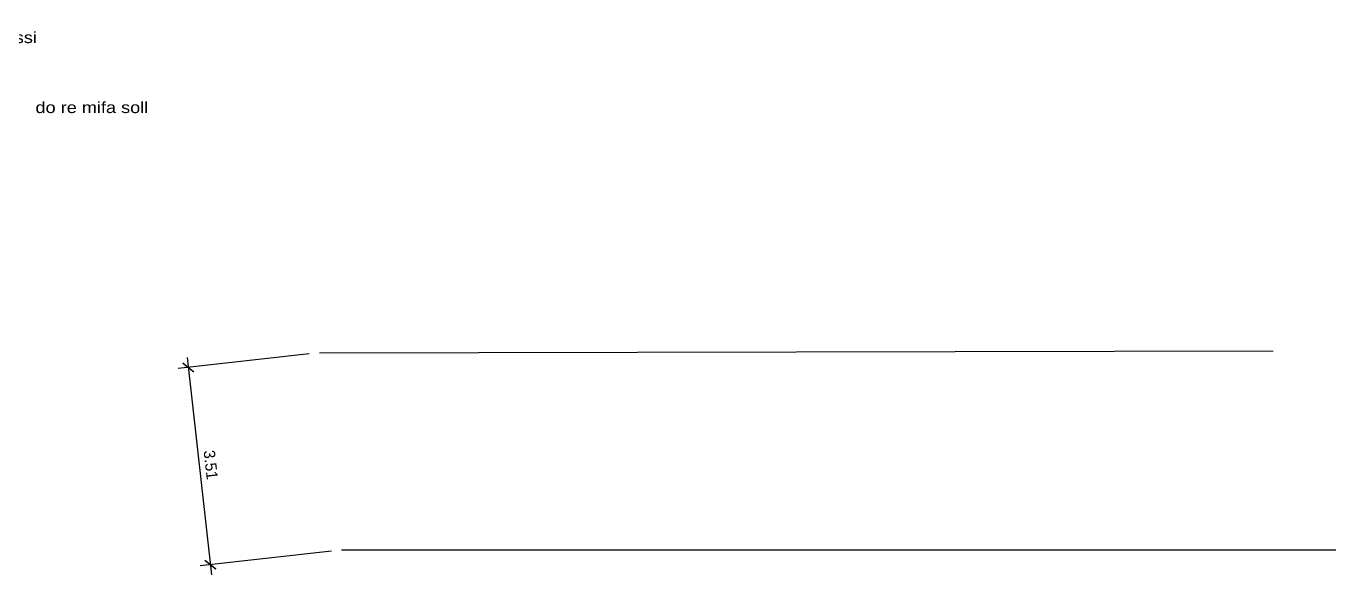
# Model space of a CAD drawing. Header units: metres. Extents: x -9 to 52.4, y -10.7 to 13.6.
# Drawn here: x 29.22 to 52.42, y -3.11 to 6.61 of the extents above; entities that cross this region are included whole.
import ezdxf

# ---------------------------------------------------------------- set-up
doc = ezdxf.new("R2010")
doc.units = ezdxf.units.M
doc.layers.add('COTAS', color=1, linetype='Continuous')
doc.layers.add('TEXTOS', color=6, linetype='Continuous')
doc.styles.add('COTA', font='ERASMD.TTF')
doc.styles.add('TITULOS', font='ERASMD.TTF', dxfattribs={"width": 1.2, "height": 0.2})
doc.dimstyles.new('COTAS 1', dxfattribs={"dimtxt": 0.2, "dimasz": 0.18, "dimexe": 0.18, "dimexo": 0.18, "dimgap": 0.1, "dimtad": 1, "dimtoh": 1, "dimzin": 0, "dimdsep": 46, "dimtxsty": 'COTA', "dimblk": 'ARCHTICK', "dimcen": 0, "dimdle": 0.18, "dimclrd": 256, "dimclre": 256, "dimclrt": 2, "dimadec": 0, "dimazin": 0, "dimtfac": 1, "dimtofl": 0, "dimtmove": 1, "dimatfit": 3, "dimfxl": 1, "dimtolj": 1, "dimtzin": 0, "dimlwd": -1, "dimlwe": -1, "dimarcsym": 0})

# ---------------------------------------------------------------- blocks, each defined once
blk = doc.blocks.new('_ArchTick')
at = {"color": 0, "linetype": 'ByBlock', "const_width": 0.15}
blk.add_lwpolyline([(-0.5, -0.5), (0.5, 0.5)], dxfattribs=at)
blk = doc.blocks.new('*D55')
at = {"layer": 'COTAS', "transparency": 16777216}
for p, q in [((34.233, 0.804), (31.91, 0.543)), ((32.069, 0.742), (32.501, -3.109)), ((34.625, -2.689), (32.302, -2.95))]:
    blk.add_line(p, q, dxfattribs=at)
at = {"layer": 'Defpoints', "color": 0, "transparency": 16777216}
for p in [(34.412, 0.824), (34.804, -2.669), (32.481, -2.93)]:
    blk.add_point(p, dxfattribs=at)
at = {"layer": 'COTAS', "transparency": 16777216, "xscale": 0.18, "yscale": 0.18, "zscale": 0.18}
for p, rotation in [((32.089, 0.563), 96.40554117024837), ((32.481, -2.93), 276.4055411702483)]:
    blk.add_blockref('_ArchTick', p, dxfattribs=dict(at, rotation=rotation))
at = {"layer": 'COTAS', "color": 2, "transparency": 16777216, "insert": (32.487, -1.161), "char_height": 0.2, "attachment_point": 5, "rotation": 276.4055, "style": 'COTA'}
blk.add_mtext('\\A1;3.51', dxfattribs=at)

msp = doc.modelspace()

# ---------------------------------------------------------------- linework, layer by layer
for points in [[(34.412, 0.824), (51.306, 0.856)], [(34.804, -2.669), (52.417, -2.669)]]:
    msp.add_lwpolyline(points)

# ---------------------------------------------------------------- texts
at = {"layer": 'TEXTOS', "insert": (25.876, 6.508), "char_height": 0.2, "attachment_point": 1, "style": 'TITULOS', "bg_fill": 3, "box_fill_scale": 1.5, "bg_fill_color": 256, "bg_fill_transparency": 0}
msp.add_mtext_dynamic_manual_height_columns('aaaaado emi fa sol la ssi', width=7.20053, gutter_width=1, heights=[0], dxfattribs=at)
at = {"layer": 'TEXTOS', "insert": (29.383, 5.269), "char_height": 0.2, "attachment_point": 1, "style": 'TITULOS'}
msp.add_mtext_dynamic_manual_height_columns('do re mifa soll ', width=3.6136, gutter_width=1, heights=[0], dxfattribs=at)

# ---------------------------------------------------------------- dimensions: what is measured, and where the dimension line sits
at = {"layer": 'COTAS'}
dim = msp.add_aligned_dim(p1=(34.412, 0.824), p2=(34.804, -2.669), distance=-2.338, dimstyle='COTAS 1', dxfattribs=at)
dim.commit()
dim.dimension.update_dxf_attribs({"geometry": '*D55', "text_midpoint": (32.487, -1.161)})

doc.saveas('drawing.dxf')
